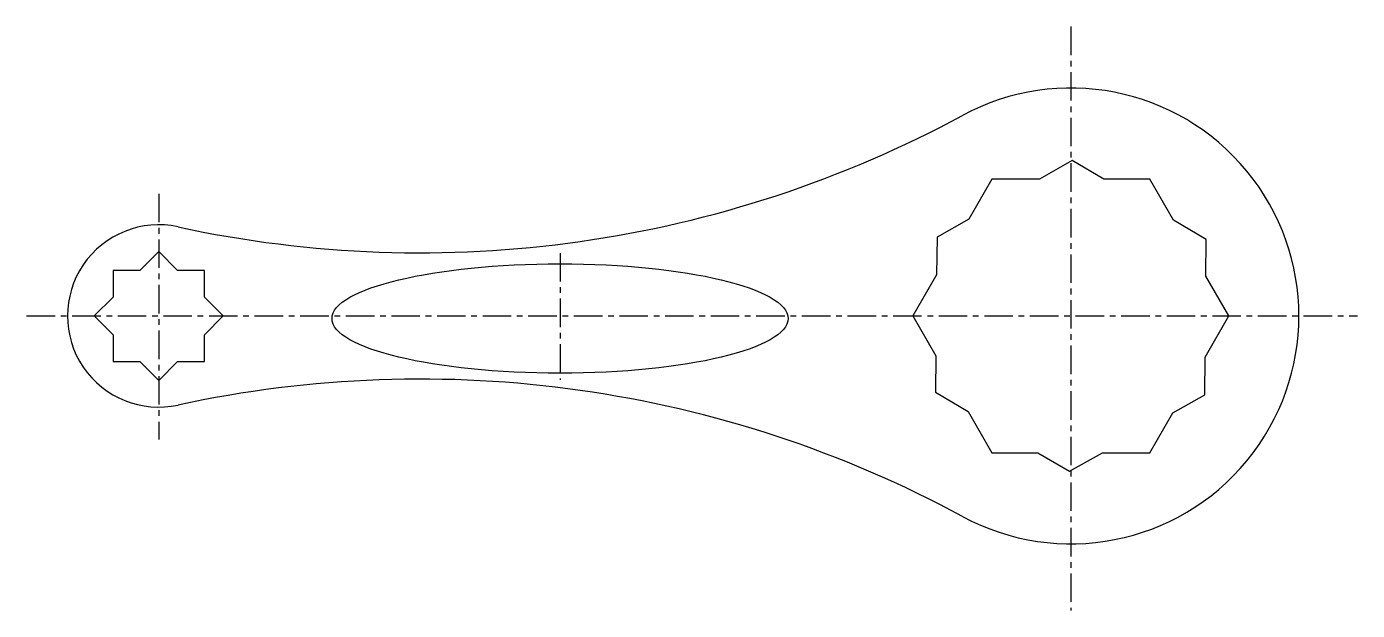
# Model space of a CAD drawing. Header units: millimetres. Extents: x -11 to 281, y -53 to 75.
import ezdxf

# ---------------------------------------------------------------- set-up
doc = ezdxf.new("R2010")
doc.units = ezdxf.units.MM
doc.header["$LTSCALE"] = 5
doc.header["$MEASUREMENT"] = 0
doc.linetypes.add('CENTER', pattern=[2, 1.25, -0.25, 0.25, -0.25])
doc.layers.get('0').update_dxf_attribs({"color": 90, "lineweight": 30})
doc.layers.add('Center', color=50, linetype='CENTER', lineweight=30)

msp = doc.modelspace()

# ---------------------------------------------------------------- linework, layer by layer
for points in [[(225.34, 41.37), (218.42, 45.45), (211.19, 41.37)], [(211.19, 41.37), (200.78, 41.37), (195.74, 32.64)], [(240.63, 32.35), (235.42, 41.37), (225.34, 41.37)], [(195.74, 32.64), (188.75, 28.69), (188.67, 20.39)], [(247.7, 20.1), (247.78, 28.13), (240.63, 32.35)], [(22.24, 21.37), (18.1, 25.51), (13.96, 21.37)], [(13.96, 21.37), (8.1, 21.37), (8.1, 15.51)], [(28.1, 15.51), (28.1, 21.37), (22.24, 21.37)], [(188.67, 20.39), (183.46, 11.37), (188.5, 2.64)], [(247.53, 2.35), (252.74, 11.37), (247.7, 20.1)], [(8.1, 15.51), (3.96, 11.37), (8.1, 7.23)], [(28.1, 7.23), (32.24, 11.37), (28.1, 15.51)], [(8.1, 7.23), (8.1, 1.37), (13.96, 1.37)], [(22.24, 1.37), (28.1, 1.37), (28.1, 7.23)], [(13.96, 1.37), (18.1, -2.77), (22.24, 1.37)], [(188.5, 2.64), (188.42, -5.39), (195.57, -9.61)], [(240.46, -9.9), (247.45, -5.95), (247.53, 2.35)], [(195.57, -9.61), (200.78, -18.63), (210.86, -18.63)], [(225.01, -18.63), (235.42, -18.63), (240.46, -9.9)], [(210.86, -18.63), (217.78, -22.71), (225.01, -18.63)]]:
    msp.add_lwpolyline(points)
for centre, radius, start, end in [((218.1, 11.37), 50, 241.5864, 118.4136), ((75.35, 275.23), 250, 257.7582, 298.4136), ((18.1, 11.37), 20, 77.7582, 282.2418), ((75.35, -252.49), 250, 61.5864, 102.2418)]:
    msp.add_arc(centre, radius, start, end)
msp.add_ellipse((106.1, 10.81), major_axis=(50, 0), ratio=0.24)
at = {"layer": 'Center'}
for p, q in [((218.1, 74.86), (218.1, -53.24)), ((18.1, 38.17), (18.1, -15.77)), ((106.1, 25.18), (106.1, -2.65)), ((-10.87, 11.37), (280.93, 11.37))]:
    msp.add_line(p, q, dxfattribs=at)

doc.saveas('drawing.dxf')
